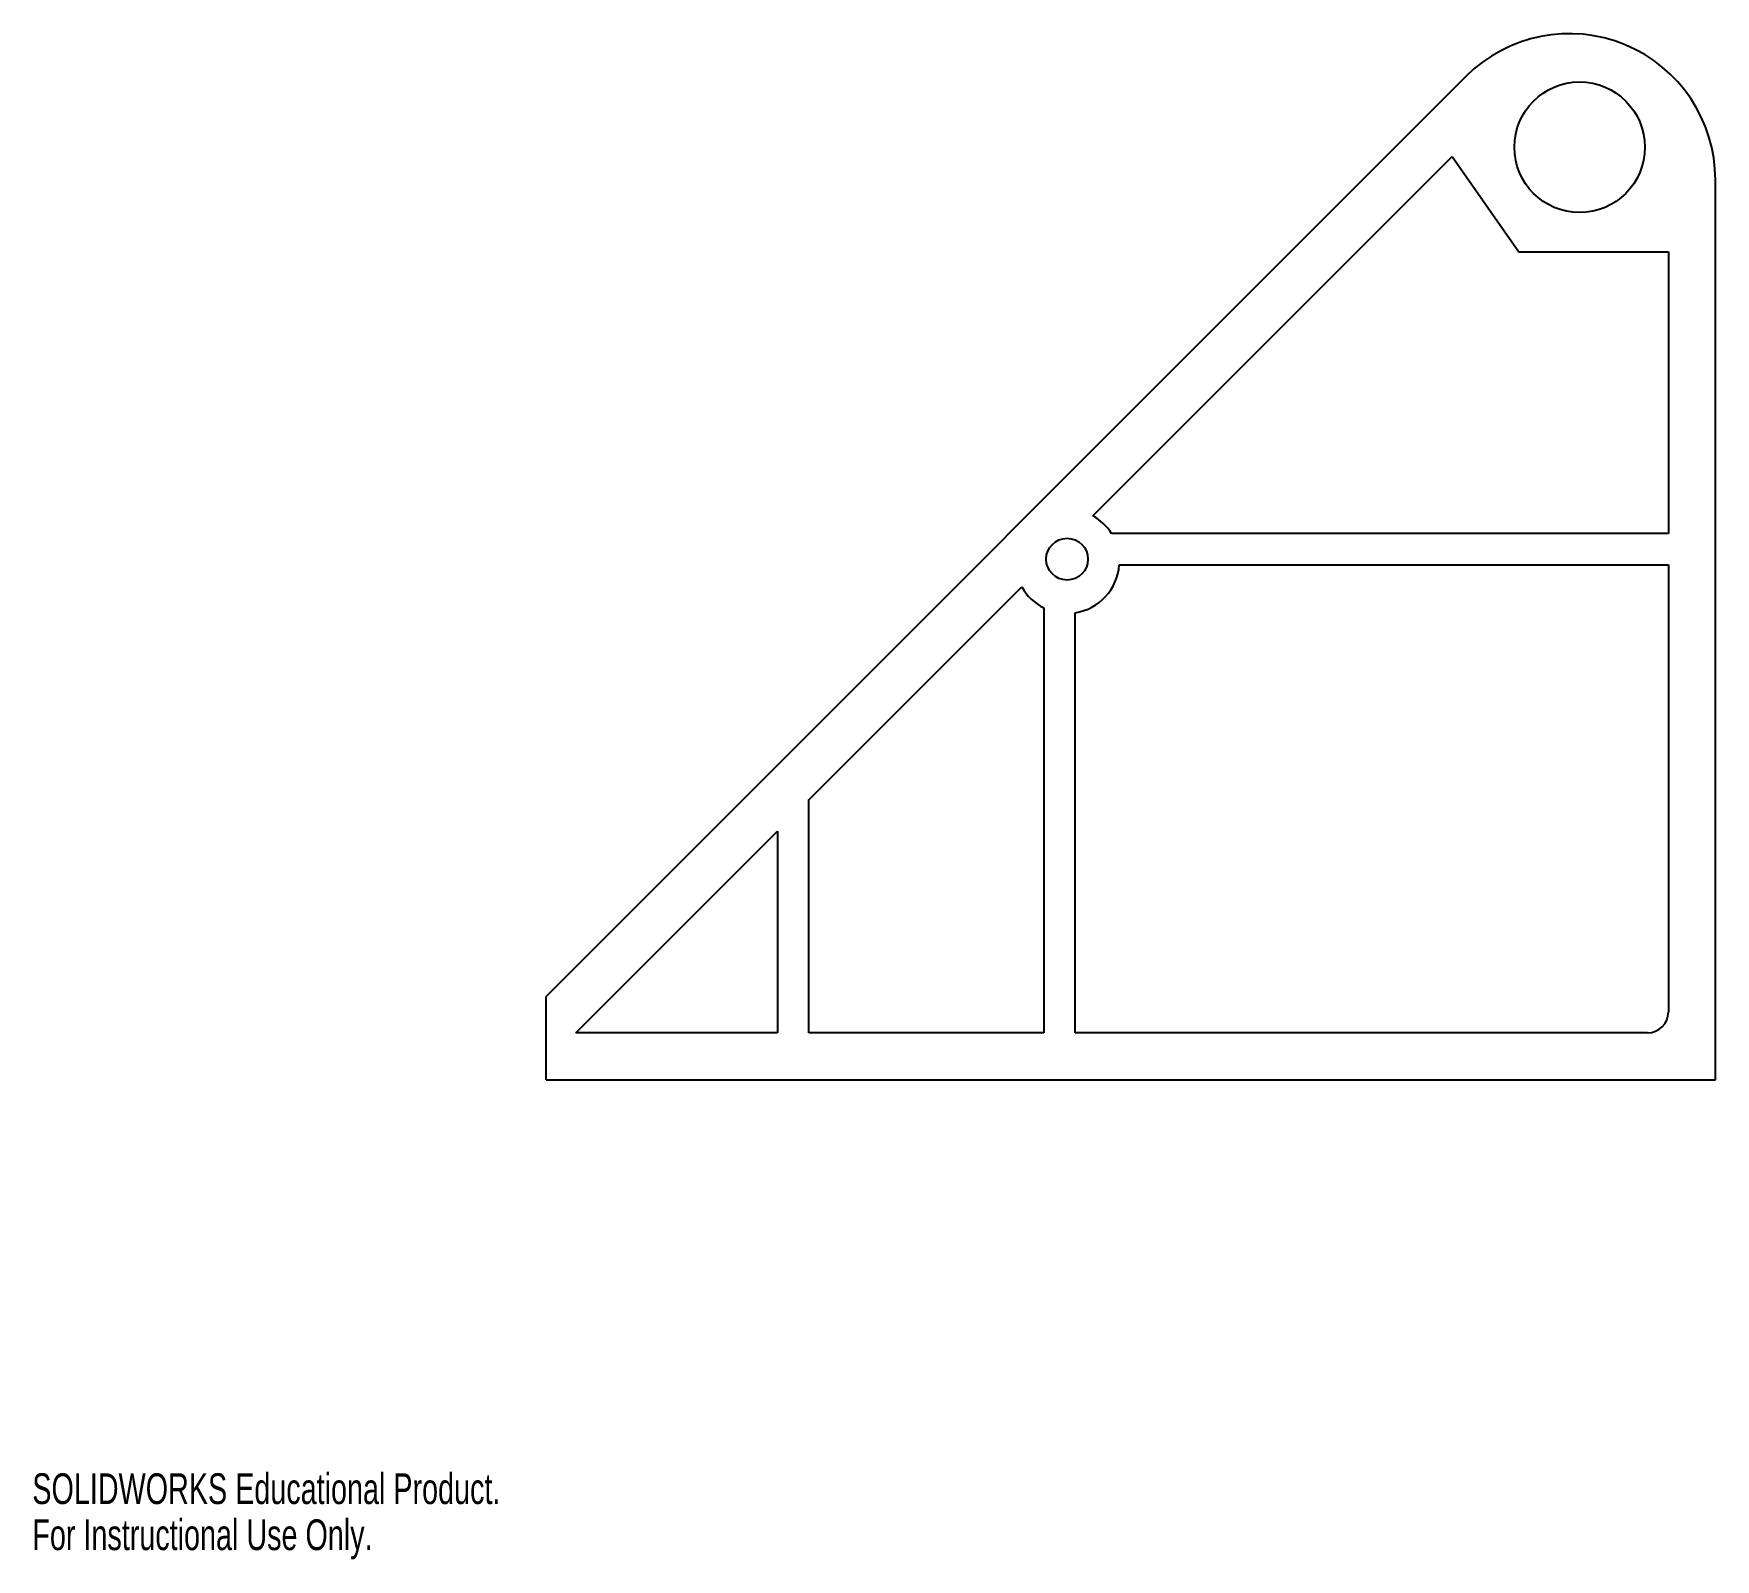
# Model space of a CAD drawing. Header units: inches. Extents: x 0.01 to 8.06, y 0 to 7.3.
import ezdxf

# ---------------------------------------------------------------- set-up
doc = ezdxf.new("R2010")
doc.units = ezdxf.units.IN
doc.header["$MEASUREMENT"] = 0
doc.styles.add('SLDTEXTSTYLE0', font='TXT', dxfattribs={"width": 0.7})

msp = doc.modelspace()

# ---------------------------------------------------------------- linework, layer by layer
at = {"color": 7, "linetype": 'Continuous', "lineweight": 25}
for p, q in [((6.8651, 7.0992), (2.4601, 2.6942)), ((5.0794, 4.9953), (6.8001, 6.716)), ((6.8001, 6.716), (7.1194, 6.2601)), ((8.0601, 2.2942), (8.0601, 6.6042)), ((7.1194, 6.2601), (7.8351, 6.2601)), ((7.8351, 6.2601), (7.8351, 4.9101)), ((7.8351, 4.9101), (5.168, 4.9101)), ((5.2052, 4.7601), (7.8351, 4.7601)), ((7.8351, 4.7601), (7.8351, 2.6192)), ((3.7192, 3.6351), (4.7385, 4.6544)), ((4.8442, 4.5543), (4.8442, 2.5192)), ((4.9942, 2.5192), (4.9942, 4.5309)), ((3.7192, 2.5192), (3.7192, 3.6351)), ((2.6033, 2.5192), (3.5692, 3.4851)), ((3.5692, 3.4851), (3.5692, 2.5192)), ((2.4601, 2.2942), (2.4601, 2.6942)), ((3.5692, 2.5192), (2.6033, 2.5192)), ((4.8442, 2.5192), (3.7192, 2.5192)), ((7.7351, 2.5192), (4.9942, 2.5192)), ((2.4601, 2.2942), (8.0601, 2.2942))]:
    msp.add_line(p, q, dxfattribs=at)
for centre, radius in [((7.4101, 6.7603), 0.3125), ((4.9556, 4.7875), 0.1)]:
    msp.add_circle(centre, radius, dxfattribs=at)
for centre, radius, start, end in [((7.3601, 6.6042), 0.7, 0, 135), ((4.9558, 4.778), 0.25, 31.90322, 60.37626), ((4.9558, 4.778), 0.25, 278.82969, 355.89905), ((4.9558, 4.778), 0.25, 209.62374, 243.48051), ((7.7351, 2.6192), 0.1, 270, 0)]:
    msp.add_arc(centre, radius, start, end, dxfattribs=at)

# ---------------------------------------------------------------- texts
at = {"color": 7, "linetype": 'Continuous', "char_height": 0.14705, "attachment_point": 1, "style": 'SLDTEXTSTYLE0'}
for s, insert in [('SOLIDWORKS Educational Product.', (0, 0.4101)), ('For Instructional Use Only.', (0, 0.1896))]:
    msp.add_mtext(s, dxfattribs=dict(at, insert=insert))

doc.saveas('drawing.dxf')
